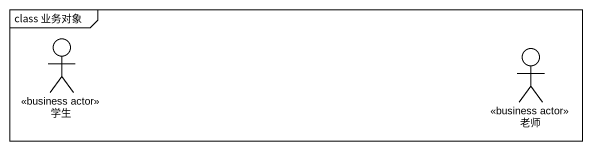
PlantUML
@startuml
mainframe class 业务对象
actor 学生 <<business actor>>
actor 老师 <<business actor>>
@enduml
